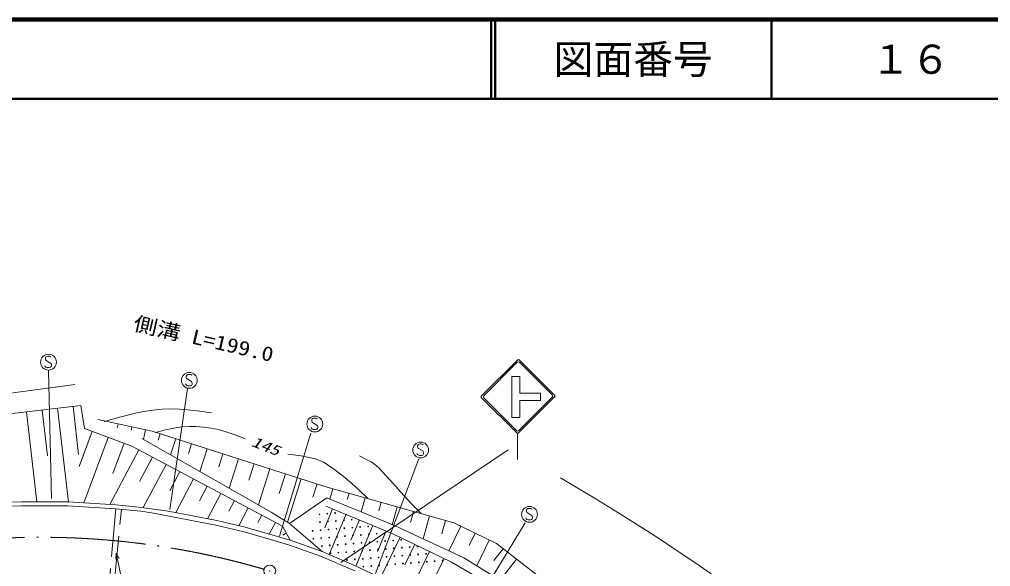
# Model space of a CAD drawing. Units: millimetres, scale not verified. Extents: x -625 to 649156, y -131660 to 228340.
# Drawn here: x 418600 to 540718, y 159574 to 228340 of the extents above; entities that cross this region are included whole.
import ezdxf
from ezdxf.enums import TextEntityAlignment as Align

# ---------------------------------------------------------------- set-up
doc = ezdxf.new("R2010")
doc.units = ezdxf.units.MM
doc.header["$LTSCALE"] = 1000
doc.linetypes.add('DASHED', pattern=[7.5, 6, -1.5])
doc.linetypes.add('LONG_DASHED_DOTTED', pattern=[15.25, 12, -1.5, 0.25, -1.5])
for name, color, linetype, lineweight in [('M-TTL', 2, 'Continuous', 140), ('M-TTL-LINE', 7, 'Continuous', 50), ('S-BGD', 7, 'Continuous', 13), ('S-BGD-HTXT', 6, 'Continuous', 13), ('S-BMK', 2, 'LONG_DASHED_DOTTED', 13)]:
    doc.layers.add(name, color=color, linetype=linetype, lineweight=lineweight)
doc.layers.add('M-TTL-TXT', color=7, linetype='Continuous')
doc.styles.add('ＭＳ ゴシック', font='')
doc.styles.add('ＭＳ 明朝', font='')
doc.styles.get('ＭＳ ゴシック').set_extended_font_data('MS Gothic')
doc.styles.get('ＭＳ 明朝').set_extended_font_data('MS Mincho')

# ---------------------------------------------------------------- blocks, each defined once
blk = doc.blocks.new('BUHIN1')
at = {"color": 2, "linetype": 'Continuous', "lineweight": 13}
for radius in [746, 22.5]:
    blk.add_circle((0, 0), radius, dxfattribs=at)
blk = doc.blocks.new('BUHIN13')
at = {"color": 7, "linetype": 'Continuous', "lineweight": 13}
blk.add_lwpolyline([(310, 645), (255, 705), (180, 740), (75, 760), (-80, 760), (-210, 725), (-320, 650), (-385, 540), (-390, 425), (-385, 350), (-345, 250), (-275, 195), (270, -120), (330, -210), (370, -335), (360, -455), (325, -550), (255, -640), (100, -685), (-130, -685), (-230, -670), (-325, -625), (-405, -550), (-475, -435)], dxfattribs=at)
blk.add_circle((0, 0), 995, dxfattribs=at)

msp = doc.modelspace()

# ---------------------------------------------------------------- linework, layer by layer
at = {"layer": 'M-TTL'}
msp.add_line((649156, 228340), (9156, 228340), dxfattribs=at)
at = {"layer": 'M-TTL-LINE'}
for p, q in [((477903, 228340), (477903, 218340)), ((478403, 228340), (478403, 218340)), ((513153, 228340), (513153, 218340)), ((9156, 218340), (649156, 218340))]:
    msp.add_line(p, q, dxfattribs=at)
at = {"layer": 'S-BGD'}
for p, q in [((476678, 180975), (481280, 185576)), ((477003, 181045), (481209, 185251)), ((481421, 185576), (485923, 181074)), ((481492, 185251), (485598, 181145)), ((422639, 168148), (422276, 184206)), ((480510, 178295), (480510, 183447)), ((481509, 183447), (480510, 183447)), ((481532, 181382), (481509, 183447)), ((414609, 180977), (425561, 182455)), ((437534, 166767), (439714, 181953)), ((481180, 176331), (476678, 180833)), ((477003, 180762), (481109, 176656)), ((485923, 180933), (481321, 176331)), ((485598, 180862), (481392, 176656)), ((484119, 181382), (481532, 181382)), ((484119, 180429), (484119, 181382)), ((414643, 178464), (426310, 179812)), ((425338, 179699), (426037, 173643)), ((426310, 179812), (426769, 176929)), ((484119, 180429), (481486, 180429)), ((481509, 180429), (481509, 178295)), ((419504, 179025), (420810, 167723)), ((421449, 179250), (422114, 173487)), ((423393, 179475), (424751, 167718)), ((481509, 178295), (480510, 178295)), ((428443, 178053), (435298, 176575)), ((429300, 177868), (429282, 177785)), ((431014, 177499), (430905, 176996)), ((432727, 177129), (432637, 176710)), ((427766, 176556), (426117, 172140)), ((426769, 176929), (432750, 174696)), ((434441, 176759), (434184, 175565)), ((435298, 176575), (457005, 169652)), ((436285, 176260), (436029, 175459)), ((455226, 176347), (451319, 163401)), ((481250, 176302), (481250, 173027)), ((429760, 175812), (426690, 167589)), ((431753, 175068), (430330, 171255)), ((432750, 174696), (451662, 164672)), ((450269, 166392), (434006, 175666)), ((438258, 175631), (437613, 173609)), ((440232, 175001), (439842, 173781)), ((433610, 174241), (429968, 167370)), ((442205, 174372), (441293, 171511)), ((444178, 173743), (443655, 172102)), ((458995, 160070), (480052, 174261)), ((435329, 173329), (433703, 170261)), ((437048, 172418), (434169, 166985)), ((446152, 173113), (444972, 169413)), ((448125, 172484), (447468, 170424)), ((463373, 158713), (468804, 173110)), ((438768, 171507), (437495, 169105)), ((450099, 171855), (448651, 167315)), ((452072, 171226), (451280, 168741)), ((440487, 170595), (438248, 166371)), ((454045, 170596), (452304, 165135)), ((456019, 169967), (455486, 168295)), ((442206, 169684), (441225, 167833)), ((443925, 168773), (442239, 165592)), ((457005, 169652), (473207, 165082)), ((458018, 169367), (457644, 168042)), ((460043, 168795), (459816, 167990)), ((414304, 167560), (418883, 167723)), ((418883, 167723), (424676, 167723)), ((424676, 167723), (430783, 167316)), ((430783, 167316), (433933, 167018)), ((445645, 167861), (444932, 166517)), ((457266, 168209), (452554, 164980)), ((465765, 164718), (457266, 168209)), ((462069, 168224), (461566, 166443)), ((464094, 167653), (463786, 166560)), ((418892, 167223), (414335, 167061)), ((424659, 167223), (418892, 167223)), ((430743, 166818), (424659, 167223)), ((433876, 166521), (430743, 166818)), ((435464, 166303), (433876, 166521)), ((433933, 167018), (437299, 166556)), ((443292, 164775), (435464, 166303)), ((437299, 166556), (443418, 165362)), ((447364, 166950), (446178, 164713)), ((452554, 164980), (450269, 166392)), ((457988, 166838), (456993, 164438)), ((457148, 167186), (465550, 163703)), ((459668, 166141), (457567, 161072)), ((466119, 167082), (465485, 164834)), ((468144, 166511), (467755, 165131)), ((443418, 165362), (447001, 164520)), ((449083, 166039), (448597, 165121)), ((450802, 165127), (450022, 163655)), ((452554, 164980), (456684, 161453)), ((461349, 165445), (460293, 162897)), ((470170, 165939), (469354, 163047)), ((472195, 165368), (471725, 163701)), ((473207, 165082), (478584, 162461)), ((474550, 152519), (482184, 165072)), ((446849, 163939), (443292, 164775)), ((451195, 162696), (446849, 163939)), ((447001, 164520), (451363, 163272)), ((451662, 164672), (452639, 162892)), ((452151, 163782), (451710, 163540)), ((463029, 164748), (460907, 159629)), ((464710, 164051), (463632, 161451)), ((465550, 163703), (472911, 160148)), ((474497, 160652), (465765, 164718)), ((474104, 164646), (472590, 161540)), ((475896, 163772), (475136, 162214)), ((452453, 162321), (451195, 162696)), ((451363, 163272), (452639, 162892)), ((452639, 162892), (456684, 161453)), ((466470, 163259), (464007, 158158)), ((477688, 162898), (476111, 159663)), ((478584, 162461), (486971, 155978)), ((456464, 160894), (452453, 162321)), ((456684, 161453), (461019, 159580)), ((468310, 162370), (467072, 159805)), ((470151, 161481), (467639, 156281)), ((479423, 161813), (478272, 160324)), ((460771, 159034), (456464, 160894)), ((471991, 160593), (470716, 157954)), ((472911, 160148), (478907, 156665)), ((478209, 158377), (474497, 160652)), ((481100, 160516), (479006, 157808)), ((461019, 159580), (464975, 157697))]:
    msp.add_line(p, q, dxfattribs=at)
at = {"layer": 'S-BGD', "linetype": 'DASHED'}
for p, q in [((430743, 166818), (429874, 157427)), ((430519, 157417), (431428, 166753))]:
    msp.add_line(p, q, dxfattribs=at)
at = {"layer": 'S-BGD'}
for points in [[(429436, 177839), (431222, 178354), (433024, 178811), (434212, 179049), (435421, 179230), (436528, 179338), (437646, 179385), (438724, 179369), (439808, 179292), (441275, 179117), (442739, 178900)], [(435718, 176441), (436958, 176761), (438209, 177022), (439061, 177134), (439931, 177188), (440834, 177182), (441735, 177115), (442667, 176984), (443597, 176793), (444601, 176521), (445588, 176192), (446288, 175923), (446988, 175633)], [(452355, 173708), (454016, 173471), (455659, 173175), (456253, 172954), (456828, 172675), (457556, 172241), (458265, 171748), (459326, 170921), (460347, 170049), (461393, 169097), (462427, 168123)], [(469113, 166237), (467805, 167557), (466544, 168915), (465182, 170481), (463761, 172022), (463304, 172403), (462811, 172736), (462093, 173132), (461348, 173492)], [(430713, 160496), (430773, 161274), (431133, 160582)]]:
    msp.add_lwpolyline(points, dxfattribs=at)
for centre in [(457312, 166224), (458308, 166302), (456393, 165149), (457390, 165227), (458387, 165305), (459384, 165384), (460381, 165462), (455474, 164073), (456471, 164152), (457468, 164230), (458465, 164309), (459462, 164387), (460459, 164465), (461456, 164544), (462453, 164622), (462531, 163625), (463528, 163704), (464525, 163782), (455553, 163077), (456550, 163155), (457547, 163233), (458544, 163312), (459540, 163390), (459619, 162393), (460537, 163468), (460616, 162471), (461534, 163547), (461613, 162550), (462610, 162628), (463607, 162707), (464603, 162785), (465600, 162863), (466597, 162942), (456628, 162158), (457625, 162236), (457703, 161239), (458622, 162315), (458700, 161318), (459697, 161396), (460694, 161475), (461691, 161553), (462688, 161631), (463685, 161710), (464682, 161788), (465679, 161866), (466676, 161945), (467673, 162023), (468670, 162102), (469745, 161183), (459776, 160399), (460773, 160478), (461769, 160556), (462766, 160634), (463763, 160713), (464760, 160791), (465757, 160869), (466754, 160948), (466832, 159951), (467751, 161026), (467829, 160029), (468748, 161105), (468826, 160108), (469823, 160186), (470820, 160264), (471817, 160343), (461848, 159559), (462845, 159637), (463842, 159716), (464839, 159794), (465836, 159873)]:
    msp.add_circle(centre, 49.8, dxfattribs=at)
for centre, radius, start, end in [((481350, 185110), 200, 45, 135), ((481350, 185506), 100, 45, 135), ((476749, 180904), 100, 135, 225), ((477145, 180904), 200, 135, 225), ((485457, 181004), 200, 315, 45), ((485853, 181004), 100, 315, 45), ((481251, 176798), 200, 225, 315), ((481251, 176402), 100, 225, 315), ((456315, 166146), 49.8, 234.6874, 48.19912)]:
    msp.add_arc(centre, radius, start, end, dxfattribs=at)
at = {"layer": 'S-BGD-HTXT'}
msp.add_line((430773, 161274), (442232, 105611), dxfattribs=at)
msp.add_arc((347280, -69730), 277900, 43.18286, 59.90528, dxfattribs=at)
at = {"layer": 'S-BMK'}
msp.add_arc((421298, 63256), 100000, 73.70231, 129.27328, dxfattribs=at)

# ---------------------------------------------------------------- block references
at = {"layer": 'S-BGD'}
for p in [(422256, 185264), (439969, 182973), (455748, 177485), (469055, 174229), (482743, 166133)]:
    msp.add_blockref('BUHIN13', p, dxfattribs=at)
at = {"layer": 'S-BMK'}
msp.add_blockref('BUHIN1', (450080, 159025), dxfattribs=at)

# ---------------------------------------------------------------- texts
at = {"layer": 'M-TTL-TXT', "style": 'ＭＳ ゴシック'}
for s, p in [('図面番号', (495778, 223340)), ('１６', (530653, 223340))]:
    msp.add_text(s, height=3666, dxfattribs=at).set_placement(p, align=Align.MIDDLE_CENTER)
at = {"layer": 'S-BGD', "style": 'ＭＳ 明朝', "oblique": 15, "width": 1.35}
msp.add_text('145', height=1320, rotation=338.7, dxfattribs=at).set_placement((447517, 174395), align=Align.BOTTOM_LEFT)
at = {"layer": 'S-BGD-HTXT', "style": 'ＭＳ ゴシック', "width": 1.2}
msp.add_text('側溝 L=199.0', height=1833, rotation=347, dxfattribs=at).set_placement((432683, 188785), align=Align.BOTTOM_LEFT)

doc.saveas('drawing.dxf')
